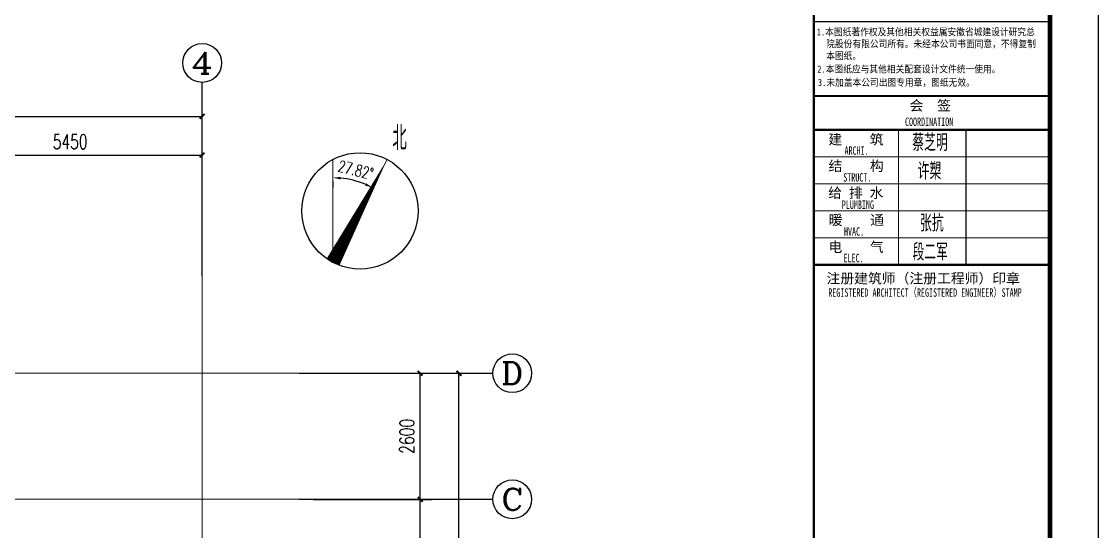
# Model space of a CAD drawing. Extents: x 1596975 to 1739683, y 860327 to 1295531.
# Drawn here: x 1681130 to 1703357, y 1155466 to 1165983 of the extents above; entities that cross this region are included whole.
import ezdxf
from ezdxf.enums import TextEntityAlignment as Align

# ---------------------------------------------------------------- set-up
doc = ezdxf.new("R2010")
doc.units = 0
doc.header["$LTSCALE"] = 1000
doc.header["$MEASUREMENT"] = 0
doc.linetypes.add('ACAD_ISO10W100', pattern=[18.5, 12, -3, 0.5, -3])
doc.linetypes.add('DOTE', pattern=[2.42, 2, -0.2, 0.02, -0.2])
for name, color, linetype in [('AXIS', 3, 'Continuous'), ('AXIS_TEXT', 4, 'Continuous'), ('C-AXIS(轴号)', 3, 'Continuous'), ('C-AXIS-T(字)', 7, 'Continuous'), ('DIM_SYMB', 3, 'Continuous'), ('PUB_DIM', 3, 'Continuous'), ('图框', 140, 'Continuous'), ('图签文字', 147, 'Continuous')]:
    doc.layers.add(name, color=color, linetype=linetype)
doc.layers.add('DOTE', color=19, linetype='DOTE', lineweight=9)
doc.layers.add('ZC', color=6, linetype='Continuous', lineweight=40)
doc.styles.add('_TCH_AXIS', font='COMPLEX', dxfattribs={"bigfont": 'GBCBIG'})
doc.styles.add('_TCH_DIM', font='SIMPLEX.shx', dxfattribs={"width": 0.6, "oblique": 10, "bigfont": 'hztxt.shx'})
doc.styles.add('_TCH_DIM_T3', font='SIMPLEX', dxfattribs={"width": 0.705882, "bigfont": 'GBCBIG'})
doc.styles.add('COMPLEX', font='COMPLEX')
doc.styles.add('HT', font='simhei.ttf')
doc.styles.add('建筑图签-1', font='simhei.ttf', dxfattribs={"width": 0.7})
doc.styles.add('建筑图签-2', font='TXT.shx', dxfattribs={"width": 0.5, "bigfont": 'HZTXT.shx'})
doc.dimstyles.new('_TCH_ARCH&&100', dxfattribs={"dimtxt": 297.5, "dimasz": 100, "dimexe": 250, "dimexo": 300, "dimgap": 126.25, "dimtad": 1, "dimdec": 0, "dimzin": 0, "dimdsep": 46, "dimtxsty": '_TCH_DIM_T3', "dimblk": 'ARCHTICK', "dimcen": 0.09, "dimclrt": 7, "dimazin": 2, "dimtfac": 1, "dimtdec": 0, "dimtix": 1, "dimtmove": 2, "dimatfit": 3, "dimfxl": 0, "dimtolj": 1, "dimtzin": 0, "dimarcsym": 0})
doc.dimstyles.new('_TCH_ARROW&&80', dxfattribs={"dimtxt": 238, "dimasz": 160, "dimexe": 200, "dimexo": 240, "dimgap": 101, "dimtad": 1, "dimdec": 0, "dimzin": 0, "dimdsep": 46, "dimtxsty": '_TCH_DIM_T3', "dimcen": 0.09, "dimclrt": 7, "dimazin": 2, "dimtfac": 1, "dimtdec": 0, "dimtix": 1, "dimtmove": 2, "dimatfit": 3, "dimfxl": 0, "dimtolj": 1, "dimtzin": 0, "dimarcsym": 0})

# ---------------------------------------------------------------- blocks, each defined once
blk = doc.blocks.new('A$C7ECA1BE4')
at = {"layer": '图框'}
for points, const_width in [([(-4875, 0), (-4875, 40000)], 48.8), ([(-4875, 35261), (3, 35261)], 24.4), ([(-4869, 33728), (9, 33728)], 41.8), ([(-4869, 33032), (9, 33032)], 48.8), ([(-4869, 33032), (9, 33032)], 48.8), ([(-3127, 33032), (-3127, 30244)], 24.4), ([(-1733, 33032), (-1733, 30244)], 24.4), ([(-4869, 32474), (9, 32474)], 24.4), ([(-4869, 31917), (9, 31917)], 24.4), ([(-4869, 31359), (9, 31359)], 24.4), ([(-4869, 30802), (9, 30802)], 24.4), ([(-4869, 30244), (9, 30244)], 48.8)]:
    blk.add_lwpolyline(points, dxfattribs=dict(at, const_width=const_width))
for s, height, style, width, p in [('1.本图纸著作权及其他相关权益属安徽省城建设计研究总', 146.34, 'HT', 0.88, (-4815, 34978)), ('院股份有限公司所有。未经本公司书面同意，不得复制', 146.34, 'HT', 0.88, (-4620, 34731)), ('本图纸。', 146.3, 'HT', 0.88, (-4620, 34487)), (' 2.本图纸应与其他相关配套设计文件统一使用。 ', 146.34, 'HT', 0.88, (-4892, 34211)), ('3.未加盖本公司出图专用章，图纸无效。', 146.34, 'HT', 0.88, (-4792, 33936)), ('COORDINATION', 174.22, '建筑图签-1', 0.7, (-2993, 33110)), ('ARCHI.', 174.2, '建筑图签-1', 0.7, (-4241, 32517)), ('STRUCT.', 174.2, '建筑图签-1', 0.7, (-4268, 31962)), ('PLUMBING', 174.2, '建筑图签-1', 0.7, (-4297, 31400)), ('HVAC.', 174.2, '建筑图签-1', 0.7, (-4252, 30847)), ('ELEC.', 174.2, '建筑图签-1', 0.7, (-4262, 30300)), ('REGISTERED ARCHITECT（REGISTERED ENGINEER）STAMP', 174.22, '建筑图签-1', 0.7, (-4576, 29588))]:
    blk.add_text(s, height=height, dxfattribs=dict(at, style=style, width=width)).set_placement(p)
at = {"layer": '图签文字', "color": 7, "style": '建筑图签-1'}
for s, height, p in [('会  签', 209.1, (-2899, 33427)), ('建    筑', 209.1, (-4575, 32729)), ('结    构', 209.1, (-4572, 32181)), ('给 排 水', 209.1, (-4578, 31627)), ('暖    通', 209.1, (-4566, 31068)), ('电    气', 209.1, (-4573, 30510)), ('注册建筑师（注册工程师）印章', 209.06, (-4613, 29863))]:
    blk.add_text(s, height=height, dxfattribs=at).set_placement(p)
at = {"layer": '图签文字', "color": 1, "style": '建筑图签-2', "width": 0.7}
for s, p in [('蔡芝明', (-2843, 32593)), ('许槊', (-2732, 32006)), ('张抗', (-2683, 30932)), ('段二军', (-2839, 30336))]:
    blk.add_text(s, height=348.4, dxfattribs=at).set_placement(p)
blk = doc.blocks.new('*D39')
at = {"layer": 'Defpoints', "color": 0}
for p in [(1687556, 1162921), (1688111, 1162670), (1688445, 1162701), (1687556, 1161016)]:
    blk.add_point(p, dxfattribs=at)
at = {"layer": 'PUB_DIM', "color": 0, "lineweight": -2}
for p, q in [((1687556, 1162681), (1687556, 1162561)), ((1688333, 1162488), (1688277, 1162382))]:
    blk.add_line(p, q, dxfattribs=at)
blk.add_arc((1687556, 1161016), 1745, 67.4414, 84.7433, dxfattribs=at)
at = {"layer": 'PUB_DIM', "color": 0}
for points in [[(1687715, 1162727), (1687717, 1162780), (1687556, 1162761)], [(1688237, 1162651), (1688214, 1162603), (1688370, 1162559)]]:
    blk.add_solid(points, dxfattribs=at)
at = {"layer": 'PUB_DIM', "color": 7, "insert": (1688028, 1162923), "char_height": 238, "attachment_point": 5, "rotation": 346.0924, "style": '_TCH_DIM_T3'}
blk.add_mtext('\\A1;27.82°', dxfattribs=at)
blk = doc.blocks.new('_ArchTick')
at = {"color": 0, "linetype": 'ByBlock', "const_width": 0.4}
blk.add_lwpolyline([(-0.5, -0.5), (0.5, 0.5)], dxfattribs=at)
blk = doc.blocks.new('*D40')
at = {"layer": 'AXIS', "color": 0, "lineweight": -2}
for p, q in [((1687158, 1158728), (1690408, 1158728)), ((1690158, 1145529), (1690158, 1158728)), ((1687158, 1145529), (1690408, 1145529))]:
    blk.add_line(p, q, dxfattribs=at)
at = {"layer": 'Defpoints', "color": 0}
for p in [(1686858, 1158728), (1690158, 1158728), (1686858, 1145529)]:
    blk.add_point(p, dxfattribs=at)
at = {"layer": 'AXIS', "color": 0, "lineweight": -2, "xscale": 100, "yscale": 100, "zscale": 100}
for p, rotation in [((1690158, 1158728), 90), ((1690158, 1145529), 270)]:
    blk.add_blockref('_ArchTick', p, dxfattribs=dict(at, rotation=rotation))
at = {"layer": 'AXIS', "color": 7, "insert": (1689883, 1152129), "char_height": 297.5, "attachment_point": 5, "rotation": 90, "style": '_TCH_DIM_T3'}
blk.add_mtext('\\A1;13200', dxfattribs=at)
blk = doc.blocks.new('*D41')
at = {"layer": 'AXIS', "color": 0, "lineweight": -2}
for p, q in [((1687158, 1158728), (1689608, 1158728)), ((1689358, 1156128), (1689358, 1158728)), ((1687158, 1156128), (1689608, 1156128))]:
    blk.add_line(p, q, dxfattribs=at)
at = {"layer": 'Defpoints', "color": 0}
for p in [(1686858, 1158728), (1689358, 1158728), (1686858, 1156128)]:
    blk.add_point(p, dxfattribs=at)
at = {"layer": 'AXIS', "color": 0, "lineweight": -2, "xscale": 100, "yscale": 100, "zscale": 100}
for p, rotation in [((1689358, 1158728), 90), ((1689358, 1156128), 270)]:
    blk.add_blockref('_ArchTick', p, dxfattribs=dict(at, rotation=rotation))
at = {"layer": 'AXIS', "color": 7, "insert": (1689083, 1157428), "char_height": 297.5, "attachment_point": 5, "rotation": 90, "style": '_TCH_DIM_T3'}
blk.add_mtext('\\A1;2600', dxfattribs=at)
blk = doc.blocks.new('*D42')
at = {"layer": 'AXIS', "color": 0, "lineweight": -2}
for p, q in [((1687158, 1156128), (1689608, 1156128)), ((1689358, 1148129), (1689358, 1156128)), ((1687158, 1148129), (1689608, 1148129))]:
    blk.add_line(p, q, dxfattribs=at)
at = {"layer": 'Defpoints', "color": 0}
for p in [(1686858, 1156128), (1689358, 1156128), (1686858, 1148129)]:
    blk.add_point(p, dxfattribs=at)
at = {"layer": 'AXIS', "color": 0, "lineweight": -2, "xscale": 100, "yscale": 100, "zscale": 100}
for p, rotation in [((1689358, 1156128), 90), ((1689358, 1148129), 270)]:
    blk.add_blockref('_ArchTick', p, dxfattribs=dict(at, rotation=rotation))
at = {"layer": 'AXIS', "color": 7, "insert": (1689083, 1152129), "char_height": 297.5, "attachment_point": 5, "rotation": 90, "style": '_TCH_DIM_T3'}
blk.add_mtext('\\A1;8000', dxfattribs=at)
blk = doc.blocks.new('*D52')
at = {"layer": 'AXIS', "color": 0, "lineweight": -2}
for p, q in [((1661158, 1161028), (1661158, 1164278)), ((1684858, 1161028), (1684858, 1164278)), ((1661158, 1164028), (1684858, 1164028))]:
    blk.add_line(p, q, dxfattribs=at)
at = {"layer": 'Defpoints', "color": 0}
for p in [(1684858, 1164028), (1661158, 1160728), (1684858, 1160728)]:
    blk.add_point(p, dxfattribs=at)
at = {"layer": 'AXIS', "color": 0, "lineweight": -2, "xscale": 100, "yscale": 100, "zscale": 100, "rotation": 180}
blk.add_blockref('_ArchTick', (1661158, 1164028), dxfattribs=at)
at = {"layer": 'AXIS', "color": 0, "lineweight": -2, "xscale": 100, "yscale": 100, "zscale": 100}
blk.add_blockref('_ArchTick', (1684858, 1164028), dxfattribs=at)
at = {"layer": 'AXIS', "color": 7, "insert": (1673008, 1164303), "char_height": 297.5, "attachment_point": 5, "style": '_TCH_DIM_T3'}
blk.add_mtext('\\A1;23700', dxfattribs=at)
blk = doc.blocks.new('*D53')
at = {"layer": 'AXIS', "color": 0, "lineweight": -2}
for p, q in [((1679408, 1161028), (1679408, 1163478)), ((1684858, 1161028), (1684858, 1163478)), ((1679408, 1163228), (1684858, 1163228))]:
    blk.add_line(p, q, dxfattribs=at)
at = {"layer": 'Defpoints', "color": 0}
for p in [(1684858, 1163228), (1679408, 1160728), (1684858, 1160728)]:
    blk.add_point(p, dxfattribs=at)
at = {"layer": 'AXIS', "color": 0, "lineweight": -2, "xscale": 100, "yscale": 100, "zscale": 100, "rotation": 180}
blk.add_blockref('_ArchTick', (1679408, 1163228), dxfattribs=at)
at = {"layer": 'AXIS', "color": 0, "lineweight": -2, "xscale": 100, "yscale": 100, "zscale": 100}
blk.add_blockref('_ArchTick', (1684858, 1163228), dxfattribs=at)
at = {"layer": 'AXIS', "color": 7, "insert": (1682133, 1163503), "char_height": 297.5, "attachment_point": 5, "style": '_TCH_DIM_T3'}
blk.add_mtext('\\A1;5450', dxfattribs=at)
blk = doc.blocks.new('_AXISO')
blk.add_circle((0, 0), 0.5)
at = {"layer": 'AXIS_TEXT', "style": 'COMPLEX', "width": 1.041667}
blk.add_attdef('A', text='', height=0.56, dxfattribs=at).set_placement((-0.25, -0.28), (0.25, -0.28), align=Align.FIT)

msp = doc.modelspace()

# ---------------------------------------------------------------- linework, layer by layer
at = {"layer": 'C-AXIS(轴号)'}
for p, q in [((1684858, 1160728.4), (1684858, 1164728.4)), ((1686858, 1158728.4), (1690858, 1158728.4)), ((1686858, 1156128.4), (1690858, 1156128.4))]:
    msp.add_line(p, q, dxfattribs=at)
at = {"layer": 'DIM_SYMB'}
msp.add_lwpolyline([(1687556, 1161016.2, 300, 0, 0), (1688675.9, 1163138.9, 0, 0, 0)], format="xyseb", dxfattribs=at)
msp.add_circle((1688115.9, 1162077.6), 1200, dxfattribs=at)
at = {"layer": 'DOTE', "linetype": 'ACAD_ISO10W100', "ltscale": 100}
for p, q in [((1684858, 1160728.4), (1684858, 1143028.8)), ((1659158, 1158728.4), (1686858, 1158728.4)), ((1659158, 1156128.4), (1686858, 1156128.4))]:
    msp.add_line(p, q, dxfattribs=at)
for points in [[(1687556, 1161016.2), (1687556, 1163138.9)], [(1687556, 1161016.2), (1688675.9, 1163138.9)]]:
    msp.add_lwpolyline(points, dxfattribs=at)
at = {"layer": '图框'}
msp.add_lwpolyline([(1643957.2, 1129718.7), (1703357.2, 1129718.7), (1703357.2, 1171718.7), (1643957.2, 1171718.7)], close=True, dxfattribs=at)
at = {"layer": '图框', "const_width": 100}
msp.add_lwpolyline([(1646457.2, 1130718.7), (1702357.2, 1130718.7), (1702357.2, 1170718.7), (1646457.2, 1170718.7)], close=True, dxfattribs=at)

# ---------------------------------------------------------------- block references
at = {"layer": 'C-AXIS(轴号)'}
ref = msp.add_blockref('_AXISO', (1684858, 1165128.4), dxfattribs=dict(at, xscale=800, yscale=800, zscale=800))
ref.add_attrib('A', '4', dxfattribs={"layer": 'C-AXIS-T(字)', "height": 452.5, "style": '_TCH_AXIS', "width": 1.3125}).set_placement((1684631.7, 1164902.1), (1685084.3, 1164902.1), align=Align.FIT)
ref = msp.add_blockref('_AXISO', (1691258, 1158728.4), dxfattribs=dict(at, xscale=800, yscale=800, zscale=800))
ref.add_attrib('A', 'D', dxfattribs={"layer": 'C-AXIS-T(字)', "height": 452.5, "style": '_TCH_AXIS', "width": 1.235294}).set_placement((1691031.7, 1158502.1), (1691484.3, 1158502.1), align=Align.FIT)
ref = msp.add_blockref('_AXISO', (1691258, 1156128.4), dxfattribs=dict(at, xscale=800, yscale=800, zscale=800))
ref.add_attrib('A', 'C', dxfattribs={"layer": 'C-AXIS-T(字)', "height": 452.5, "style": '_TCH_AXIS', "width": 1.4}).set_placement((1691031.7, 1155902.1), (1691484.3, 1155902.1), align=Align.FIT)
at = {"layer": 'ZC'}
msp.add_blockref('A$C7ECA1BE4', (1702357.2, 1130718.7), dxfattribs=at)

# ---------------------------------------------------------------- texts
at = {"layer": 'DIM_SYMB', "color": 7, "style": '_TCH_DIM', "width": 0.6}
msp.add_text('北', height=500, dxfattribs=at).set_placement((1688783.6, 1163331.1))

# ---------------------------------------------------------------- dimensions: what is measured, and where the dimension line sits
at = {"layer": 'AXIS'}
for p1, p2, distance, picture, middle in [((1661158, 1160728.4), (1684858, 1160728.4), 3300, '*D52', (1673008, 1164303.4)), ((1679408, 1160728.4), (1684858, 1160728.4), 2500, '*D53', (1682133, 1163503.4)), ((1686858, 1145528.8), (1686858, 1158728.4), -3300, '*D40', (1689883, 1152128.6)), ((1686858, 1156128.4), (1686858, 1158728.4), -2500, '*D41', (1689083, 1157428.4)), ((1686858, 1148128.8), (1686858, 1156128.4), -2500, '*D42', (1689083, 1152128.6))]:
    dim = msp.add_aligned_dim(p1=p1, p2=p2, distance=distance, dimstyle='_TCH_ARCH&&100', dxfattribs=at)
    dim.commit()
    dim.dimension.update_dxf_attribs({"geometry": picture, "text_midpoint": middle})
at = {"layer": 'PUB_DIM'}
dim = msp.add_angular_dim_3p(base=(1688110.8, 1162670.2), center=(1687556, 1161016.2), p1=(1688444.7, 1162700.7), p2=(1687556, 1162920.8), dimstyle='_TCH_ARROW&&80', dxfattribs=at)
dim.commit()
dim.dimension.update_dxf_attribs({"geometry": '*D39', "text_midpoint": (1688028.2, 1162923.2)})

doc.saveas('drawing.dxf')
